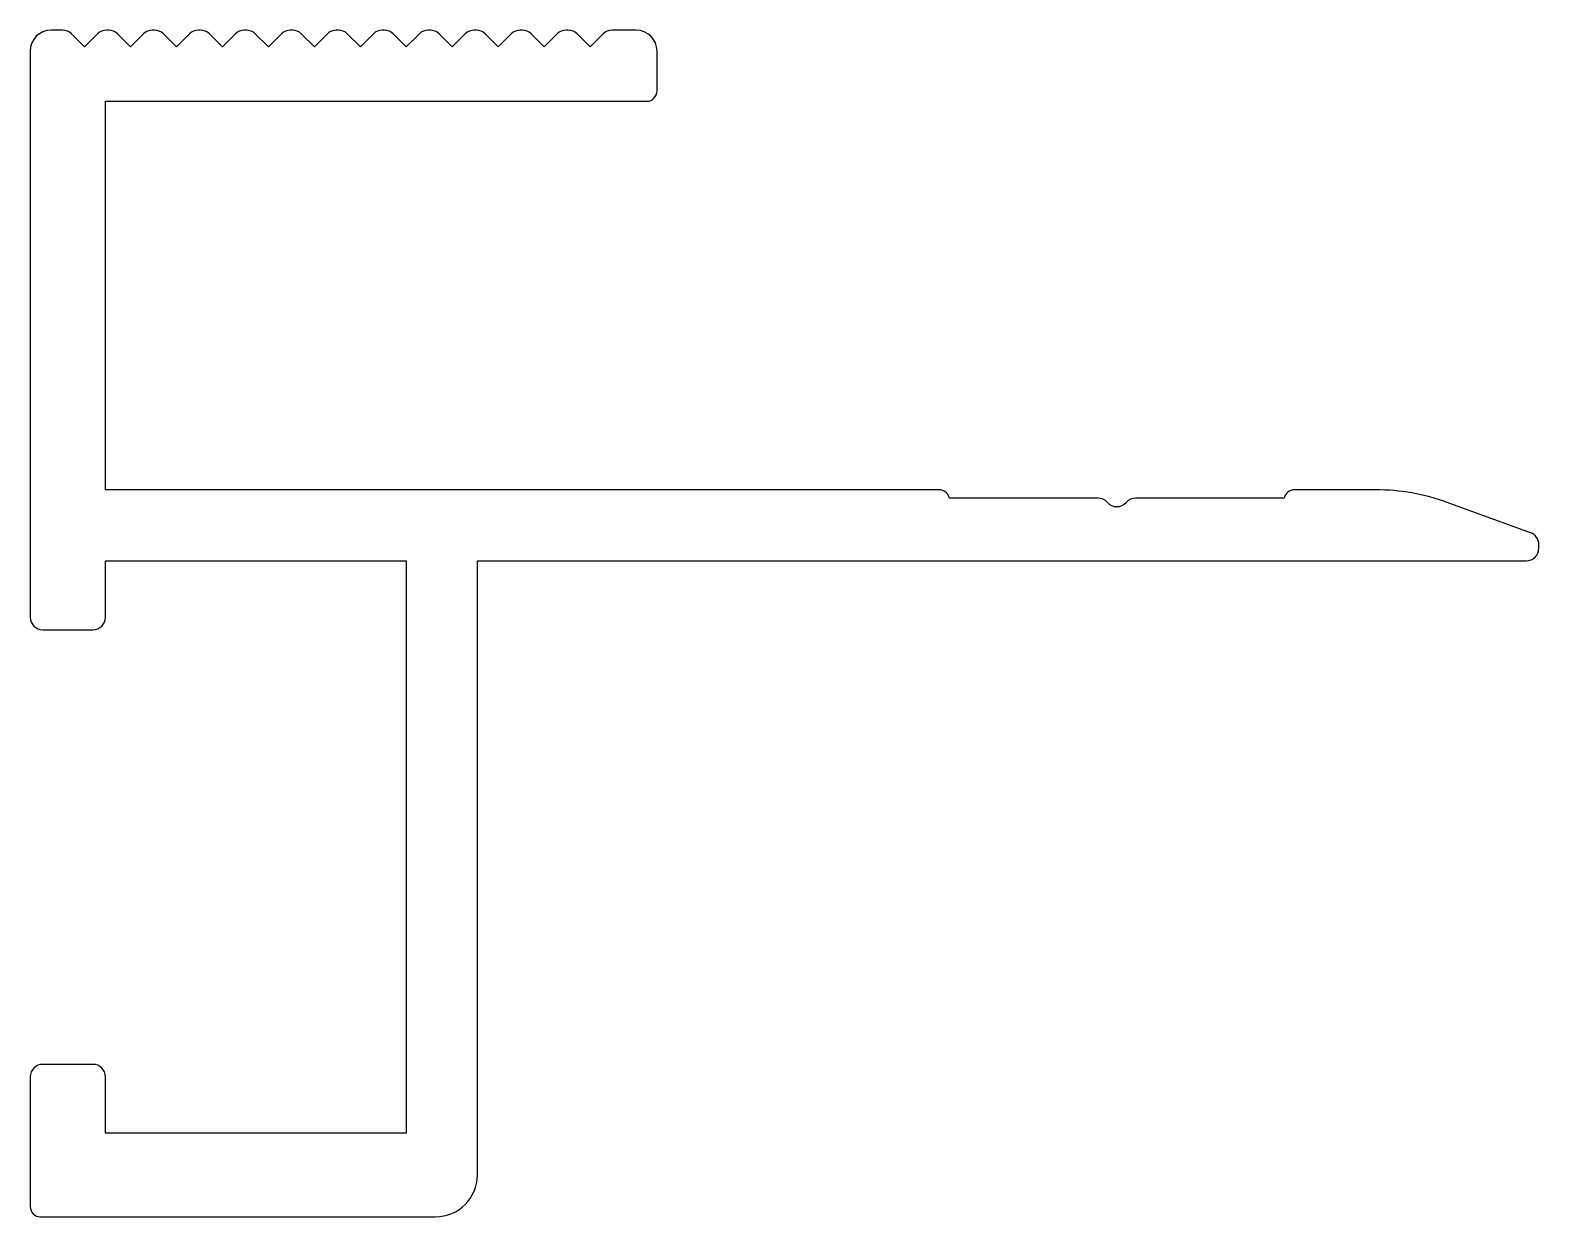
# Model space of a CAD drawing. Extents: x 871.6 to 907.7, y 619.7 to 648.1.
import ezdxf

# ---------------------------------------------------------------- set-up
doc = ezdxf.new("R2010")
doc.units = 0
doc.layers.get('0').update_dxf_attribs({"linetype": 'CONTINUOUS'})

msp = doc.modelspace()

# ---------------------------------------------------------------- linework, layer by layer
for p, q in [((872.388, 648.138), (872.113, 648.138)), ((872.913, 647.738), (872.6, 648.05)), ((873.225, 648.05), (872.913, 647.738)), ((873.488, 648.138), (873.437, 648.138)), ((874.013, 647.738), (873.7, 648.05)), ((874.325, 648.05), (874.013, 647.738)), ((874.588, 648.138), (874.537, 648.138)), ((875.113, 647.738), (874.8, 648.05)), ((875.425, 648.05), (875.113, 647.738)), ((875.688, 648.138), (875.637, 648.138)), ((876.213, 647.738), (875.9, 648.05)), ((876.525, 648.05), (876.213, 647.738)), ((876.788, 648.138), (876.737, 648.138)), ((877.313, 647.738), (877, 648.05)), ((877.625, 648.05), (877.313, 647.738)), ((877.888, 648.138), (877.837, 648.138)), ((878.413, 647.738), (878.1, 648.05)), ((878.725, 648.05), (878.413, 647.738)), ((878.988, 648.138), (878.937, 648.138)), ((879.513, 647.738), (879.2, 648.05)), ((879.825, 648.05), (879.513, 647.738)), ((880.088, 648.138), (880.037, 648.138)), ((880.613, 647.738), (880.3, 648.05)), ((880.925, 648.05), (880.613, 647.738)), ((881.188, 648.138), (881.137, 648.138)), ((881.713, 647.738), (881.4, 648.05)), ((882.025, 648.05), (881.713, 647.738)), ((882.288, 648.138), (882.237, 648.138)), ((882.813, 647.738), (882.5, 648.05)), ((883.125, 648.05), (882.813, 647.738)), ((883.388, 648.138), (883.337, 648.138)), ((883.913, 647.738), (883.6, 648.05)), ((884.225, 648.05), (883.913, 647.738)), ((884.488, 648.138), (884.437, 648.138)), ((885.013, 647.738), (884.7, 648.05)), ((885.325, 648.05), (885.013, 647.738)), ((886.113, 648.138), (885.537, 648.138)), ((871.613, 647.638), (871.613, 634.088)), ((886.613, 646.688), (886.613, 647.638)), ((873.413, 637.138), (873.413, 646.438)), ((873.413, 646.438), (886.363, 646.438)), ((893.363, 637.138), (873.413, 637.138)), ((897.163, 636.938), (893.607, 636.938)), ((901.618, 636.938), (898.063, 636.938)), ((903.809, 637.138), (901.863, 637.138)), ((907.515, 636.11), (905.519, 636.837)), ((907.713, 635.738), (907.713, 635.828)), ((873.413, 635.438), (880.613, 635.438)), ((873.413, 634.088), (873.413, 635.438)), ((880.613, 635.438), (880.613, 621.738)), ((882.313, 635.438), (907.413, 635.438)), ((882.313, 620.738), (882.313, 635.438)), ((871.913, 633.788), (873.113, 633.788)), ((871.613, 623.088), (871.613, 619.988)), ((873.113, 623.388), (871.913, 623.388)), ((873.413, 621.738), (873.413, 623.088)), ((880.613, 621.738), (873.413, 621.738)), ((871.863, 619.738), (881.313, 619.738))]:
    msp.add_line(p, q)
for centre, radius, start, end in [((872.113, 647.638), 0.5, 90, 180), ((872.388, 647.838), 0.3, 45, 90), ((873.437, 647.838), 0.3, 90, 135), ((873.488, 647.838), 0.3, 45, 90), ((874.537, 647.838), 0.3, 90, 135), ((874.588, 647.838), 0.3, 45, 90), ((875.637, 647.838), 0.3, 90, 135), ((875.688, 647.838), 0.3, 45, 90), ((876.737, 647.838), 0.3, 90, 135), ((876.788, 647.838), 0.3, 45, 90), ((877.837, 647.838), 0.3, 90, 135), ((877.888, 647.838), 0.3, 45, 90), ((878.937, 647.838), 0.3, 90, 135), ((878.988, 647.838), 0.3, 45, 90), ((880.037, 647.838), 0.3, 90, 135), ((880.088, 647.838), 0.3, 45, 90), ((881.137, 647.838), 0.3, 90, 135), ((881.188, 647.838), 0.3, 45, 90), ((882.237, 647.838), 0.3, 90, 135), ((882.288, 647.838), 0.3, 45, 90), ((883.337, 647.838), 0.3, 90, 135), ((883.388, 647.838), 0.3, 45, 90), ((884.437, 647.838), 0.3, 90, 135), ((884.488, 647.838), 0.3, 45, 90), ((885.537, 647.838), 0.3, 90, 135), ((886.113, 647.638), 0.5, 0, 90), ((886.363, 646.688), 0.25, 270, 0), ((893.363, 636.888), 0.25, 11.5372, 90), ((897.163, 636.638), 0.3, 41.4095, 90), ((897.613, 637.035), 0.3, 221.4095, 318.5905), ((898.063, 636.638), 0.3, 90, 138.5905), ((901.863, 636.888), 0.25, 90, 168.4628), ((903.809, 632.138), 5, 70, 90), ((907.413, 635.828), 0.3, 0, 70), ((907.413, 635.738), 0.3, 270, 0), ((871.913, 634.088), 0.3, 180, 270), ((873.113, 634.088), 0.3, 270, 0), ((871.913, 623.088), 0.3, 90, 180), ((873.113, 623.088), 0.3, 0, 90), ((881.313, 620.738), 1, 270, 0), ((871.863, 619.988), 0.25, 180, 270)]:
    msp.add_arc(centre, radius, start, end)

doc.saveas('drawing.dxf')
